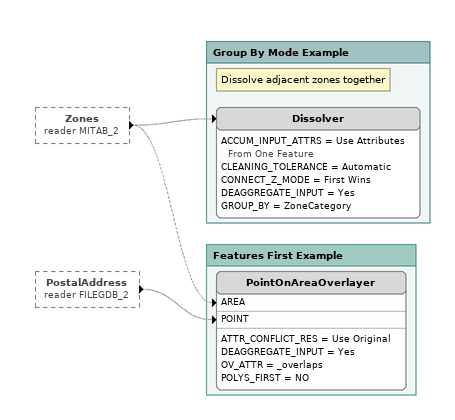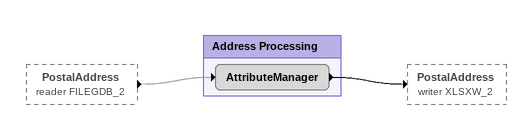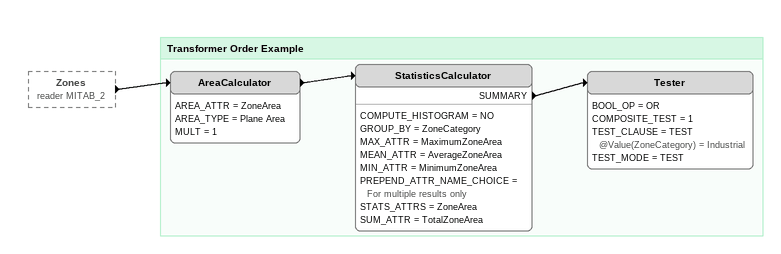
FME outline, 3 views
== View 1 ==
Zones (reader MITAB_2) [outside]
    -> Dissolver [off]
    -> PointOnAreaOverlayer [AREA] [off]
PostalAddress (reader FILEGDB_2) [outside]
    -> PointOnAreaOverlayer [POINT] [off]

Bookmark: Group By Mode Example
Note: Dissolve adjacent zones together
Dissolver
    ACCUM_INPUT_ATTRS = Use Attributes From One Feature
    CLEANING_TOLERANCE = Automatic
    CONNECT_Z_MODE = First Wins
    DEAGGREGATE_INPUT = Yes
    GROUP_BY = ZoneCategory

Bookmark: Features First Example
PointOnAreaOverlayer
    ATTR_CONFLICT_RES = Use Original
    DEAGGREGATE_INPUT = Yes
    OV_ATTR = _overlaps
    POLYS_FIRST = NO

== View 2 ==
PostalAddress (reader FILEGDB_2) [outside]
    -> AttributeManager [off]

Bookmark: Address Processing
AttributeManager
    -> PostalAddress (writer XLSXW_2)

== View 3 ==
Zones (reader MITAB_2) [outside]
    -> AreaCalculator

Bookmark: Transformer Order Example
AreaCalculator
    AREA_ATTR = ZoneArea
    AREA_TYPE = Plane Area
    MULT = 1
    -> StatisticsCalculator
StatisticsCalculator
    COMPUTE_HISTOGRAM = NO
    GROUP_BY = ZoneCategory
    MAX_ATTR = MaximumZoneArea
    MEAN_ATTR = AverageZoneArea
    MIN_ATTR = MinimumZoneArea
    PREPEND_ATTR_NAME_CHOICE = For multiple results only
    STATS_ATTRS = ZoneArea
    SUM_ATTR = TotalZoneArea
    SUMMARY -> Tester
Tester
    BOOL_OP = OR
    COMPOSITE_TEST = 1
    TEST_CLAUSE = TEST @Value(ZoneCategory) = Industrial
    TEST_MODE = TEST
